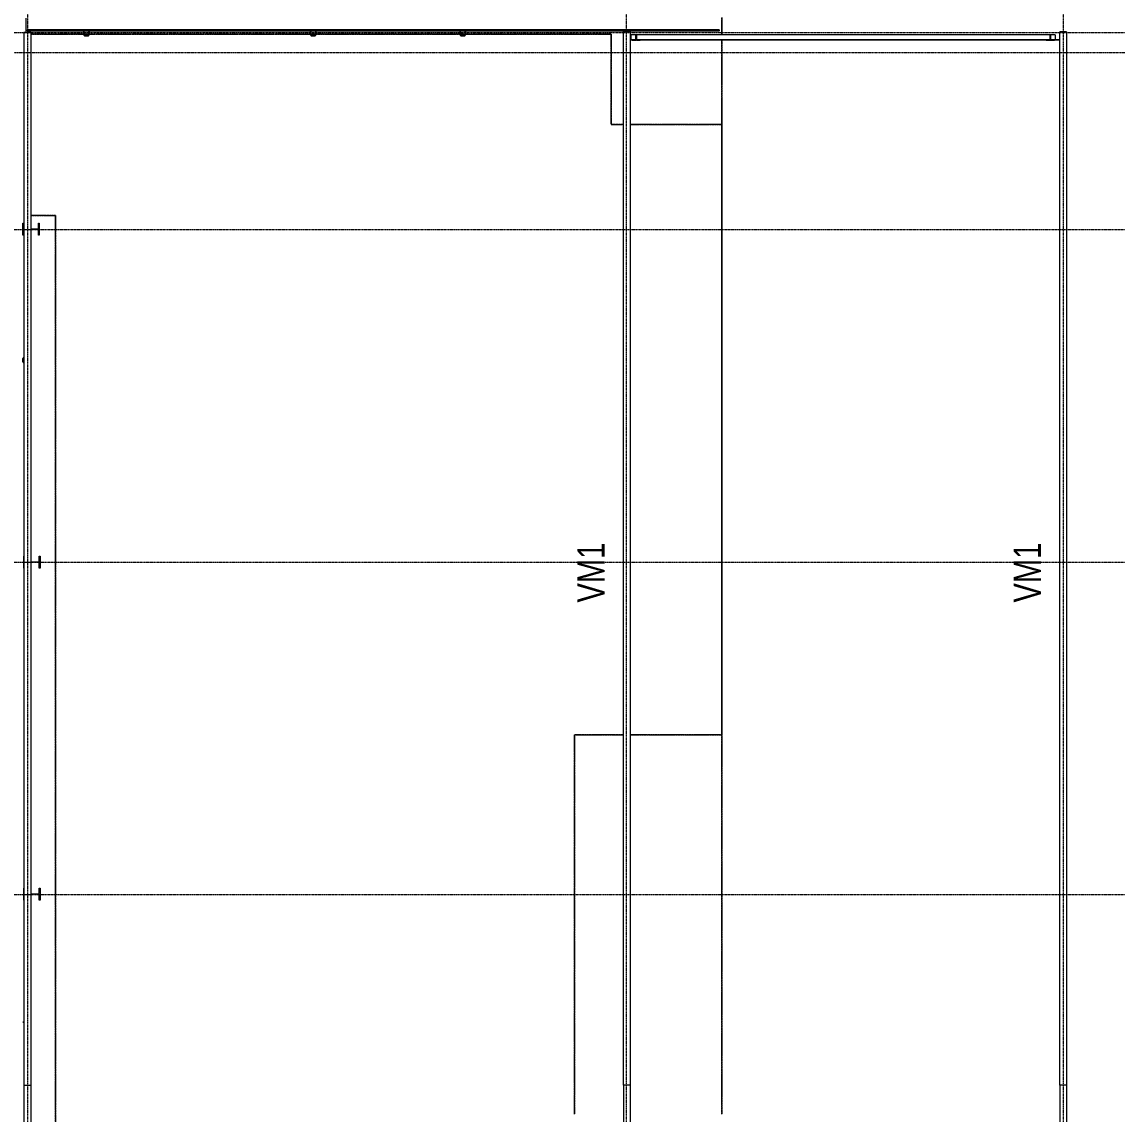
# Model space of a CAD drawing. Header units: centimetres. Extents: x -14291 to 3948, y -1225 to 8033.
# Drawn here: x -12466 to -10457, y 4065 to 6070 of the extents above; entities that cross this region are included whole.
import ezdxf

# ---------------------------------------------------------------- set-up
doc = ezdxf.new("R2010")
doc.units = ezdxf.units.CM
for name, pattern in [('_Overhead', [0.47625, 0.3175, -0.15875]), ('Grid Line', [2.2225, 1.27, -0.3175, 0.3175, -0.3175]), ('Hidden', [0.714375, 0.47625, -0.238125])]:
    doc.linetypes.add(name, pattern=pattern)
for name, color, linetype, lineweight in [('A-FLOR', 7, 'Continuous', 9), ('S-BEAM', 7, 'Continuous', 9), ('S-BEAM-IDEN', 7, 'Continuous', 18), ('S-COLS', 7, 'Continuous', 9), ('S-GRID', 7, 'Continuous', 9)]:
    doc.layers.add(name, color=color, linetype=linetype, lineweight=lineweight)
doc.styles.add('Century Gothic_1', font='GOTHIC.TTF', dxfattribs={"width": 0.8, "height": 50})

# ---------------------------------------------------------------- blocks, each defined once
blk = doc.blocks.new('HSS Rectangular-Column - 100 x 100 mm-V6-N01 - Planta Envigados')
at = {"layer": 'S-COLS'}
for p, q in [((-5, -3.095), (-5, 3.095)), ((-4.6, 3.6475), (-4.6, -3.6475)), ((3.6475, 4.6), (-3.6475, 4.6)), ((-3.095, 5), (3.095, 5)), ((4.6, -3.6475), (4.6, 3.6475)), ((5, 3.095), (5, -3.095)), ((-3.6475, -4.6), (3.6475, -4.6)), ((3.095, -5), (-3.095, -5))]:
    blk.add_line(p, q, dxfattribs=at)
for centre, radius, start, end in [((-3.095, 3.095), 1.905, 90, 180), ((-3.095, 3.095), 1.905, 156.3683574, 180), ((-3.6475, 3.6475), 0.9525, 90, 180), ((3.095, 3.095), 1.905, 360, 90), ((3.6475, 3.6475), 0.9525, 360, 90), ((3.095, 3.095), 1.905, 360, 23.6316426), ((-3.095, -3.095), 1.905, 180, 270), ((-3.095, -3.095), 1.905, 180, 270), ((-3.6475, -3.6475), 0.9525, 180, 270), ((-3.6475, -3.6475), 0.9525, 180, 270), ((3.095, -3.095), 1.905, 270, 360), ((3.095, -3.095), 1.905, 270, 360), ((3.6475, -3.6475), 0.9525, 270, 0), ((3.6475, -3.6475), 0.9525, 270, 0)]:
    blk.add_arc(centre, radius, start, end, dxfattribs=at)
blk = doc.blocks.new('HSS Rectangular-Column - 100 x 100 mm-V7-N01 - Planta Envigados')
at = {"layer": 'S-COLS'}
for p, q in [((-5, -3.1), (-5, 3.1)), ((-4.6, 3.6), (-4.6, -3.6)), ((-3, 4.6), (-3.6, 4.6)), ((-3.6, -4.6), (-3, -4.6))]:
    blk.add_line(p, q, dxfattribs=at)
for centre, radius, start, end in [((-3.1, 3.1), 1.9, 90, 180), ((-3.6, 3.6), 0.952, 90, 180), ((-3.1, -3.1), 1.91, 180, 270), ((-3.6, -3.6), 0.953, 180, 270)]:
    blk.add_arc(centre, radius, start, end, dxfattribs=at)
blk = doc.blocks.new('M_L Equal Angles - 25 x 25 mm-1641098-N01 - Planta Envigados')
at = {"layer": 'S-BEAM'}
for p, q in [((-634.73, 1.201), (-634.73, 1.36)), ((-634.73, 1.36), (634.73, 1.36)), ((-634.73, 1.201), (-634.73, 1.042)), ((-634.73, 1.042), (634.73, 1.042)), ((-634.73, 0.407), (-634.73, 1.042)), ((-634.73, -0.981), (-634.73, 0.407)), ((634.73, 1.36), (634.73, 1.201)), ((634.73, 1.042), (634.73, 1.201)), ((634.73, 1.042), (634.73, 0.407)), ((634.73, 0.407), (634.73, -0.981)), ((-634.73, -0.981), (-634.73, -1.14)), ((-634.73, -1.14), (634.73, -1.14)), ((634.73, -1.14), (634.73, -0.981))]:
    blk.add_line(p, q, dxfattribs=at)
at = {"layer": 'S-BEAM', "linetype": 'Hidden'}
blk.add_line((-634.73, 1.042), (634.73, 1.042), dxfattribs=at)
blk = doc.blocks.new('M_L Equal Angles - 25 x 25 mm-1637255-N01 - Planta Envigados')
at = {"layer": 'S-BEAM'}
for p, q in [((299.1, -1.1), (302.7, -1.1)), ((302.7, -1.1), (302.7, -1))]:
    blk.add_line(p, q, dxfattribs=at)
blk = doc.blocks.new('M_RVR_PERFIL L - M_RVR_PERFIL L-1665785-N01 - Planta Envigados')
at = {"layer": 'S-BEAM'}
for p, q in [((-0.6, 2.5), (-2.5, 2.5)), ((-2.5, 2.5), (-2.5, 2.3)), ((-2.5, 2.3), (-0.6, 2.3))]:
    blk.add_line(p, q, dxfattribs=at)
blk = doc.blocks.new('Costaneras Perfil C - 50 x 250-1666462-N01 - Planta Envigados')
at = {"layer": 'S-BEAM'}
for p, q in [((-2993.7, 12.5), (-3019.7, 12.5)), ((-3019.7, 12.2), (-2993.7, 12.2))]:
    blk.add_line(p, q, dxfattribs=at)
blk = doc.blocks.new('RVR_Tensor angular doble L - d_25 mm-V31-N01 - Planta Envigados')
at = {"layer": 'S-BEAM'}
for p, q in [((-4.7, -4.5), (-4.7, 5)), ((4.8, 5), (-4.7, 5)), ((763.6, 5), (385.3, 5)), ((764, 5), (763.6, 5)), ((763.6, 5), (763.6, -4.5)), ((764, -5), (764, 5)), ((764, 5), (764.7, 5)), ((765, 5), (764.7, 5)), ((764.7, 5), (764.7, -5)), ((765, -4.5), (765, 5)), ((3.7, -4.5), (-6.5, -4.5)), ((-3.1, -5), (-6.5, -5)), ((-3.1, -5), (-3.6, -5)), ((756.8, -4.5), (385.3, -4.5)), ((756.8, -5), (385.3, -5)), ((764.7, -5), (385.3, -5)), ((763.6, -4.5), (756.8, -4.5)), ((756.8, -4.5), (756.8, -5)), ((756.8, -5), (764, -5)), ((764.7, -5), (771.9, -5)), ((771.9, -4.5), (765, -4.5)), ((771.9, -5), (771.9, -4.5))]:
    blk.add_line(p, q, dxfattribs=at)
blk = doc.blocks.new('RVR_Tensor angular doble L - d_25 mm-1744882-N01 - Planta Envigados')
at = {"layer": 'S-BEAM'}
for p, q in [((-11.5, 4.5), (-11.5, 5)), ((-11.5, 5), (-3.1, 5)), ((-11.5, 4.5), (3.7, 4.5)), ((-4.7, -5), (-4.7, 4.5)), ((-3.6, 5), (-3.1, 5)), ((383.4, 5), (756.8, 5)), ((383.4, 5), (764.7, 5)), ((383.4, 4.5), (756.8, 4.5)), ((764, 5), (756.8, 5)), ((756.8, 5), (756.8, 4.5)), ((756.8, 4.5), (763.6, 4.5)), ((763.6, 4.5), (763.6, -5)), ((764, -5), (764, 5)), ((764.7, 5), (764.7, -5)), ((771.9, 5), (764.7, 5)), ((765, -5), (765, 4.5)), ((765, 4.5), (771.9, 4.5)), ((771.9, 4.5), (771.9, 5)), ((-4.7, -5), (4.8, -5)), ((383.4, -5), (763.6, -5)), ((763.6, -5), (764, -5)), ((764.7, -5), (764, -5)), ((764.7, -5), (765, -5))]:
    blk.add_line(p, q, dxfattribs=at)

msp = doc.modelspace()

# ---------------------------------------------------------------- linework, layer by layer
at = {"layer": 'A-FLOR', "color": 8, "linetype": '_Overhead', "true_color": 0x808080}
for p, q in [((-11181.922, 6046.301), (-11181.922, 6078.181)), ((-11181.922, 6078.181), (-11181.922, 6046.301)), ((-12450.139, 6047.526), (-12352.967, 6047.526)), ((-12352.967, 6047.526), (-12450.139, 6047.526)), ((-12352.567, 6047.526), (-12343.367, 6047.526)), ((-12343.367, 6047.526), (-12352.567, 6047.526)), ((-12342.967, 6047.526), (-11936.866, 6047.526)), ((-11936.866, 6047.526), (-12342.967, 6047.526)), ((-11936.466, 6047.526), (-11927.266, 6047.526)), ((-11927.266, 6047.526), (-11936.466, 6047.526)), ((-11926.866, 6047.526), (-11662.387, 6047.526)), ((-11662.387, 6047.526), (-11926.866, 6047.526)), ((-11661.987, 6047.526), (-11652.787, 6047.526)), ((-11652.787, 6047.526), (-11661.987, 6047.526)), ((-11652.387, 6047.526), (-11384.935, 6047.526)), ((-11384.935, 6047.526), (-11652.387, 6047.526)), ((-11384.935, 6047.526), (-11384.935, 5881.381)), ((-11384.935, 5881.381), (-11384.935, 6047.526)), ((-11181.922, 4761.236), (-11181.922, 6036.267)), ((-11181.922, 6036.267), (-11181.922, 4761.236)), ((-11384.935, 5881.381), (-11362.564, 5881.381)), ((-11362.564, 5881.381), (-11384.935, 5881.381)), ((-11350.064, 5881.381), (-11181.929, 5881.381)), ((-11181.929, 5881.381), (-11350.064, 5881.381)), ((-11181.929, 5881.381), (-11182.01, 4065.337)), ((-11182.01, 4065.337), (-11181.929, 5881.381)), ((-12450.139, 5714.431), (-12404.809, 5714.431)), ((-12404.809, 5714.431), (-12450.139, 5714.431)), ((-12404.809, 5714.431), (-12404.809, 3781.844)), ((-12404.809, 3781.844), (-12404.809, 5714.431)), ((-11452.116, 4065.236), (-11452.116, 4761.236)), ((-11452.116, 4761.236), (-11362.564, 4761.236)), ((-11362.564, 4761.236), (-11452.116, 4761.236)), ((-11452.116, 4761.236), (-11452.116, 4065.236)), ((-11350.064, 4761.236), (-11181.922, 4761.236)), ((-11181.922, 4761.236), (-11350.064, 4761.236))]:
    msp.add_line(p, q, dxfattribs=at)
at = {"layer": 'S-BEAM'}
for p, q in [((-12462.639, 6050.445), (-12462.639, 4118.672)), ((-12450.139, 6050.445), (-12462.639, 6050.445)), ((-12450.139, 6050.445), (-12450.139, 4118.672)), ((-11362.564, 4118.672), (-11362.564, 6051.434)), ((-11350.064, 6051.434), (-11362.564, 6051.434)), ((-11350.064, 6051.434), (-11350.064, 4118.672)), ((-10562.05, 4118.672), (-10562.05, 6051.434)), ((-10549.55, 6051.434), (-10562.05, 6051.434)), ((-10549.55, 6051.434), (-10549.55, 4118.672)), ((-12462.639, 4118.672), (-12450.139, 4118.672)), ((-12462.639, 4118.672), (-12462.639, 2186.196)), ((-12450.139, 4118.672), (-12450.139, 2186.196)), ((-11350.064, 4118.672), (-11362.564, 4118.672)), ((-11362.564, 4118.672), (-11362.564, 2186.196)), ((-11350.064, 4118.672), (-11350.064, 2186.196)), ((-10549.55, 4118.672), (-10562.05, 4118.672)), ((-10562.05, 4118.672), (-10562.05, 2166.039)), ((-10549.55, 4118.672), (-10549.55, 2166.039))]:
    msp.add_line(p, q, dxfattribs=at)
at = {"layer": 'S-COLS'}
for p, q in [((-12462.639, 6050.635), (-12450.139, 6050.635)), ((-12464.5, 5678.431), (-12464.5, 5700.431)), ((-12464.5, 5700.431), (-12462.96, 5700.431)), ((-12462.96, 5700.431), (-12462.96, 5691.446)), ((-12450.139, 5689.926), (-12437.56, 5689.926)), ((-12437.56, 5688.936), (-12450.139, 5688.936)), ((-12436.04, 5700.431), (-12434.5, 5700.431)), ((-12436.04, 5691.446), (-12436.04, 5700.431)), ((-12434.5, 5700.431), (-12434.5, 5678.431)), ((-12462.96, 5678.431), (-12464.5, 5678.431)), ((-12462.96, 5687.416), (-12462.96, 5678.431)), ((-12436.04, 5678.431), (-12436.04, 5687.416)), ((-12434.5, 5678.431), (-12436.04, 5678.431)), ((-12463, 5067.553), (-12463, 5089.553)), ((-12463, 5089.553), (-12462.639, 5089.553)), ((-12434.54, 5089.553), (-12433, 5089.553)), ((-12434.54, 5080.568), (-12434.54, 5089.553)), ((-12433, 5089.553), (-12433, 5067.553)), ((-12462.639, 5067.553), (-12463, 5067.553)), ((-12450.139, 5079.048), (-12436.06, 5079.048)), ((-12436.06, 5078.058), (-12450.139, 5078.058)), ((-12434.54, 5067.553), (-12434.54, 5076.538)), ((-12433, 5067.553), (-12434.54, 5067.553)), ((-12463, 4458.142), (-12463, 4480.142)), ((-12463, 4480.142), (-12462.639, 4480.142)), ((-12450.139, 4469.637), (-12436.06, 4469.637)), ((-12436.06, 4468.647), (-12450.139, 4468.647)), ((-12434.54, 4480.142), (-12433, 4480.142)), ((-12434.54, 4471.157), (-12434.54, 4480.142)), ((-12434.54, 4458.142), (-12434.54, 4467.127)), ((-12433, 4480.142), (-12433, 4458.142)), ((-12462.639, 4458.142), (-12463, 4458.142)), ((-12433, 4458.142), (-12434.54, 4458.142))]:
    msp.add_line(p, q, dxfattribs=at)
for centre, start, end in [((-12461.44, 5691.446), 180, 210), ((-12461.44, 5687.416), 150, 180), ((-12437.56, 5691.446), 270, 0), ((-12437.56, 5687.416), 0, 90), ((-12436.06, 5080.568), 270, 0), ((-12436.06, 5076.538), 0, 90), ((-12436.06, 4471.157), 270, 0), ((-12436.06, 4467.127), 0, 90)]:
    msp.add_arc(centre, 1.52, start, end, dxfattribs=at)
at = {"layer": 'S-GRID', "color": 253, "linetype": 'Grid Line', "true_color": 0xaaaaaa}
for p, q in [((-12456.389, 7882.574), (-12456.389, -1075.311)), ((-11357.354, 7882.574), (-11357.354, -1075.311)), ((-10555.8, 7882.574), (-10555.8, -1075.311)), ((-14005.363, 6050.445), (2922.583, 6050.445)), ((-13687.863, 6013.539), (2605.083, 6013.539)), ((-14005.363, 5688.539), (2922.583, 5688.539)), ((-14005.363, 5078.539), (2922.583, 5078.539)), ((-14005.363, 4468.259), (2922.583, 4468.259))]:
    msp.add_line(p, q, dxfattribs=at)

# ---------------------------------------------------------------- block references
at = {"layer": 'S-BEAM'}
for name, p, rotation in [('Costaneras Perfil C - 50 x 250-1666462-N01 - Planta Envigados', (-12471.126, 3056.956), 270), ('M_L Equal Angles - 25 x 25 mm-1637255-N01 - Planta Envigados', (-12459.641, 5751.551), 89.99999999999984), ('M_L Equal Angles - 25 x 25 mm-1641098-N01 - Planta Envigados', (-11821.656, 6054.239), 180), ('RVR_Tensor angular doble L - d_25 mm-1744882-N01 - Planta Envigados', (-10574.84, 6041.267), 180)]:
    msp.add_blockref(name, p, dxfattribs=dict(at, rotation=rotation))
for name, p in [('RVR_Tensor angular doble L - d_25 mm-V31-N01 - Planta Envigados', (-11343.584, 6041.267)), ('M_RVR_PERFIL L - M_RVR_PERFIL L-1665785-N01 - Planta Envigados', (-12462.066, 4231.712))]:
    msp.add_blockref(name, p, dxfattribs=at)
at = {"layer": 'S-COLS'}
for name, p in [('HSS Rectangular-Column - 100 x 100 mm-V6-N01 - Planta Envigados', (-12347.967, 6049.034)), ('HSS Rectangular-Column - 100 x 100 mm-V6-N01 - Planta Envigados', (-11931.866, 6049.034)), ('HSS Rectangular-Column - 100 x 100 mm-V6-N01 - Planta Envigados', (-11657.387, 6049.034)), ('HSS Rectangular-Column - 100 x 100 mm-V7-N01 - Planta Envigados', (-12459.641, 5448.863))]:
    msp.add_blockref(name, p, dxfattribs=at)

# ---------------------------------------------------------------- texts
at = {"layer": 'S-BEAM-IDEN', "lineweight": 9, "char_height": 50, "width": 150.71725, "attachment_point": 1, "rotation": 90, "style": 'Century Gothic_1'}
for insert in [(-11447.131, 5004.164), (-10646.616, 5004.164)]:
    msp.add_mtext('VM1', dxfattribs=dict(at, insert=insert))

doc.saveas('drawing.dxf')
